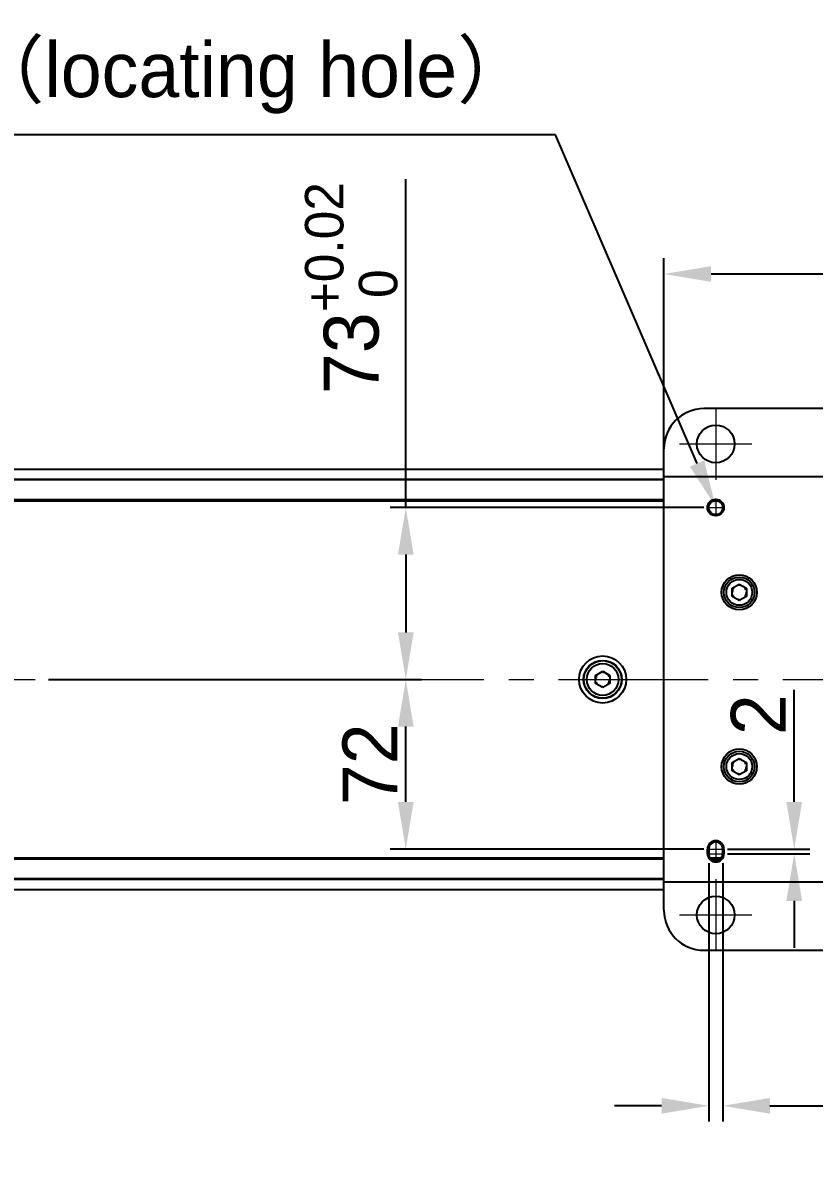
# Model space of a CAD drawing. Header units: millimetres. Extents: x 4061 to 8240, y 107 to 1541.
# Drawn here: x 6854.7 to 6955.5, y 1238 to 1384.2 of the extents above; entities that cross this region are included whole.
import ezdxf
from ezdxf import colors
from ezdxf.entities.mleader import LeaderData, LeaderLine
from ezdxf.math import Vec2, Vec3

# ---------------------------------------------------------------- set-up
doc = ezdxf.new("R2010")
doc.units = ezdxf.units.MM
doc.linetypes.add('CENTER2', pattern=[28.575, 19.05, -3.175, 3.175, -3.175])
doc.layers.add('中心线层', color=7, linetype='CENTER2', lineweight=0)
doc.layers.add('轮廓实线层', color=7, linetype='Continuous', lineweight=30)
doc.layers.add('尺寸标注', color=7, linetype='Continuous')
doc.styles.add('思源黑', font='SourceHanSansCN-Normal.ttf')
doc.dimstyles.new('尺寸标注_3_10比例', dxfattribs={"dimtxt": 7, "dimasz": 6, "dimexe": 2, "dimexo": 1.5, "dimgap": 1, "dimtad": 1, "dimdec": 1, "dimlfac": 3.333333, "dimdsep": 46, "dimtxsty": '思源黑', "dimcen": 0.09, "dimadec": 0, "dimazin": 0, "dimtp": 0.01, "dimtm": 0.01, "dimtfac": 1, "dimtdec": 1, "dimtofl": 0, "dimtmove": 0, "dimatfit": 3, "dimfxl": 0, "dimtolj": 1, "dimarcsym": 0})

# ---------------------------------------------------------------- blocks, each defined once
blk = doc.blocks.new('*D1375')
at = {"layer": 'Defpoints', "color": 0}
for p in [(6936.36, 1352.18), (6936.36, 1326.33), (7023.96, 1326.33)]:
    blk.add_point(p, dxfattribs=at)
at = {"layer": '轮廓实线层', "color": 0, "lineweight": -2}
for p, q in [((6936.36, 1327.83), (6936.36, 1354.18)), ((7023.96, 1327.83), (7023.96, 1354.18)), ((7017.96, 1352.18), (6942.36, 1352.18))]:
    blk.add_line(p, q, dxfattribs=at)
at = {"layer": '轮廓实线层', "color": 0}
for points in [[(6942.36, 1353.18), (6942.36, 1351.18), (6936.36, 1352.18)], [(7017.96, 1351.18), (7017.96, 1353.18), (7023.96, 1352.18)]]:
    blk.add_solid(points, dxfattribs=at)
at = {"layer": '轮廓实线层', "color": 0, "insert": (6980.16, 1356.8), "char_height": 7, "attachment_point": 5, "style": '思源黑'}
blk.add_mtext('\\A1;292', dxfattribs=at)
blk = doc.blocks.new('*D1376')
at = {"layer": 'Defpoints', "color": 0}
for p in [(6942.06, 1278.63), (6943.86, 1278.63), (6943.86, 1246.22)]:
    blk.add_point(p, dxfattribs=at)
at = {"layer": '轮廓实线层', "color": 0, "lineweight": -2}
for p, q in [((6942.06, 1277.13), (6942.06, 1244.22)), ((6943.86, 1277.13), (6943.86, 1244.22)), ((6936.06, 1246.22), (6930.06, 1246.22)), ((6949.86, 1246.22), (7104.71, 1246.22))]:
    blk.add_line(p, q, dxfattribs=at)
at = {"layer": '轮廓实线层', "color": 0}
for points in [[(6936.06, 1245.22), (6936.06, 1247.22), (6942.06, 1246.22)], [(6949.86, 1247.22), (6949.86, 1245.22), (6943.86, 1246.22)]]:
    blk.add_solid(points, dxfattribs=at)
at = {"layer": '轮廓实线层', "color": 0, "insert": (7030.28, 1254.32), "char_height": 7, "attachment_point": 5, "style": '思源黑'}
blk.add_mtext('\\A1;\\A1;6{\\H0.7x;\\S+0.018^  0;}Penetration（locating hole）', dxfattribs=at)
blk = doc.blocks.new('*D1377')
at = {"layer": 'Defpoints', "color": 0}
for p in [(6942.96, 1278.93), (6942.96, 1278.33), (6952.95, 1278.33)]:
    blk.add_point(p, dxfattribs=at)
at = {"layer": '轮廓实线层', "color": 0, "lineweight": -2}
for p, q in [((6952.95, 1284.93), (6952.95, 1299.23)), ((6944.46, 1278.93), (6954.95, 1278.93)), ((6944.46, 1278.33), (6954.95, 1278.33)), ((6952.95, 1272.33), (6952.95, 1266.33))]:
    blk.add_line(p, q, dxfattribs=at)
at = {"layer": '轮廓实线层', "color": 0}
for points in [[(6951.95, 1284.93), (6953.95, 1284.93), (6952.95, 1278.93)], [(6953.95, 1272.33), (6951.95, 1272.33), (6952.95, 1278.33)]]:
    blk.add_solid(points, dxfattribs=at)
at = {"layer": '轮廓实线层', "color": 0, "insert": (6948.38, 1296.04), "char_height": 7, "attachment_point": 5, "rotation": 90, "style": '思源黑'}
blk.add_mtext('\\A1;2', dxfattribs=at)
blk = doc.blocks.new('*D1378')
at = {"layer": 'Defpoints', "color": 0}
for p in [(6856.49, 1300.53), (6903.48, 1300.53), (6942.96, 1278.93)]:
    blk.add_point(p, dxfattribs=at)
at = {"layer": '轮廓实线层', "color": 0, "lineweight": -2}
for p, q in [((6857.99, 1300.53), (6905.48, 1300.53)), ((6903.48, 1284.93), (6903.48, 1294.53)), ((6941.46, 1278.93), (6901.48, 1278.93))]:
    blk.add_line(p, q, dxfattribs=at)
at = {"layer": '轮廓实线层', "color": 0}
for points in [[(6904.48, 1294.53), (6902.48, 1294.53), (6903.48, 1300.53)], [(6902.48, 1284.93), (6904.48, 1284.93), (6903.48, 1278.93)]]:
    blk.add_solid(points, dxfattribs=at)
at = {"layer": '轮廓实线层', "color": 0, "insert": (6898.92, 1289.73), "char_height": 7, "attachment_point": 5, "rotation": 90, "style": '思源黑'}
blk.add_mtext('\\A1;72', dxfattribs=at)
blk = doc.blocks.new('*D1379')
at = {"layer": 'Defpoints', "color": 0}
for p in [(6942.96, 1322.43), (6856.49, 1300.53), (6903.48, 1300.53)]:
    blk.add_point(p, dxfattribs=at)
at = {"layer": '轮廓实线层', "color": 0, "lineweight": -2}
for p, q in [((6903.48, 1322.43), (6903.48, 1364.26)), ((6941.46, 1322.43), (6901.48, 1322.43)), ((6903.48, 1316.43), (6903.48, 1306.53)), ((6857.99, 1300.53), (6905.48, 1300.53))]:
    blk.add_line(p, q, dxfattribs=at)
at = {"layer": '轮廓实线层', "color": 0}
for points in [[(6904.48, 1316.43), (6902.48, 1316.43), (6903.48, 1322.43)], [(6902.48, 1306.53), (6904.48, 1306.53), (6903.48, 1300.53)]]:
    blk.add_solid(points, dxfattribs=at)
at = {"layer": '轮廓实线层', "color": 0, "insert": (6896.52, 1350.39), "char_height": 7, "attachment_point": 5, "rotation": 90, "style": '思源黑'}
blk.add_mtext('\\A1;73{\\A1;{\\H0.7x;\\S+0.02^  0;}}', dxfattribs=at)

msp = doc.modelspace()

# ---------------------------------------------------------------- linework, layer by layer
for p, q in [((7020.955, 1335.03), (6941.455, 1335.03)), ((6936.355, 1271.13), (6936.355, 1329.93)), ((6936.355, 1327.271), (6784.405, 1327.271)), ((6784.405, 1326.032), (6936.355, 1326.032)), ((6936.355, 1325.944), (6784.405, 1325.944)), ((7023.955, 1326.33), (6936.355, 1326.33)), ((6782.905, 1323.278), (6936.355, 1323.278)), ((6936.355, 1323.431), (6784.405, 1323.431)), ((6942.696, 1323.278), (6943.218, 1323.278)), ((6945.055, 1312.15), (6945.955, 1312.669)), ((6945.955, 1312.669), (6946.855, 1312.15)), ((6945.055, 1311.111), (6945.055, 1312.15)), ((6945.955, 1310.591), (6945.055, 1311.111)), ((6946.855, 1311.111), (6945.955, 1310.591)), ((6946.855, 1312.15), (6946.855, 1311.111)), ((6927.655, 1301.05), (6928.555, 1301.569)), ((6927.655, 1300.011), (6927.655, 1301.05)), ((6928.555, 1301.569), (6929.455, 1301.05)), ((6929.455, 1301.05), (6929.455, 1300.011)), ((6928.555, 1299.491), (6927.655, 1300.011)), ((6929.455, 1300.011), (6928.555, 1299.491)), ((6945.055, 1289.95), (6945.955, 1290.469)), ((6945.955, 1290.469), (6946.855, 1289.95)), ((6945.055, 1288.911), (6945.055, 1289.95)), ((6945.955, 1288.391), (6945.055, 1288.911)), ((6946.855, 1288.911), (6945.955, 1288.391)), ((6946.855, 1289.95), (6946.855, 1288.911)), ((6941.905, 1278.33), (6941.905, 1278.93)), ((6942.055, 1278.93), (6942.055, 1278.33)), ((6943.855, 1278.33), (6943.855, 1278.93)), ((6944.005, 1278.93), (6944.005, 1278.33)), ((6936.355, 1277.782), (6782.905, 1277.782)), ((6936.355, 1277.629), (6784.405, 1277.629)), ((6943.651, 1277.782), (6942.261, 1277.782)), ((6943.495, 1277.629), (6942.415, 1277.629)), ((6936.355, 1275.116), (6784.405, 1275.116)), ((6936.355, 1275.029), (6784.405, 1275.029)), ((6936.355, 1274.73), (7023.955, 1274.73)), ((6784.405, 1273.79), (6936.355, 1273.79)), ((6941.455, 1266.03), (7020.955, 1266.03))]:
    msp.add_line(p, q)
for centre, radius in [((6942.955, 1330.53), 2.4), ((6942.955, 1322.43), 1.05), ((6942.955, 1322.43), 0.9), ((6945.955, 1311.63), 2.25), ((6945.955, 1311.63), 1.95), ((6945.955, 1311.63), 1.65), ((6928.555, 1300.53), 3), ((6928.555, 1300.53), 2.43), ((6928.555, 1300.53), 2.4), ((6928.555, 1300.53), 2.025), ((6945.955, 1289.43), 2.25), ((6945.955, 1289.43), 1.95), ((6945.955, 1289.43), 1.65), ((6942.955, 1270.53), 2.4)]:
    msp.add_circle(centre, radius)
for centre, radius, start, end in [((6941.455, 1329.93), 5.1, 90, 180), ((6945.955, 1311.63), 0.9, 69.9997, 90), ((6945.955, 1311.63), 0.9, 19.99763, 60), ((6945.955, 1311.63), 0.9, 139.99763, 180), ((6945.955, 1311.63), 0.9, 199.99763, 240), ((6945.955, 1311.63), 0.9, 249.9997, 270), ((6945.955, 1311.63), 0.9, 319.99763, 0), ((6928.555, 1300.53), 0.9, 139.99763, 180), ((6928.555, 1300.53), 0.9, 69.9997, 90), ((6928.555, 1300.53), 0.9, 19.99763, 60), ((6928.555, 1300.53), 0.9, 199.99763, 240), ((6928.555, 1300.53), 0.9, 249.9997, 270), ((6928.555, 1300.53), 0.9, 319.99763, 0), ((6945.955, 1289.43), 0.9, 69.9997, 90), ((6945.955, 1289.43), 0.9, 139.99763, 180), ((6945.955, 1289.43), 0.9, 199.99763, 240), ((6945.955, 1289.43), 0.9, 19.99763, 60), ((6945.955, 1289.43), 0.9, 319.99763, 0), ((6945.955, 1289.43), 0.9, 249.9997, 270), ((6942.955, 1278.93), 1.05, 0, 180), ((6942.955, 1278.93), 0.9, 0, 180), ((6942.955, 1278.33), 1.05, 180, 0), ((6942.955, 1278.33), 0.9, 180, 0), ((6941.455, 1271.13), 5.1, 180, 270)]:
    msp.add_arc(centre, radius, start, end)
at = {"layer": '中心线层'}
for p, q in [((6942.955, 1335.093), (6942.955, 1325.967)), ((6938.349, 1330.53), (6947.562, 1330.53)), ((6942.955, 1323.234), (6942.955, 1321.626)), ((6942.147, 1322.43), (6943.763, 1322.43)), ((6665.771, 1300.53), (7047.216, 1300.53)), ((6942.147, 1278.93), (6943.763, 1278.93)), ((6942.955, 1279.734), (6942.955, 1278.126)), ((6942.955, 1279.134), (6942.955, 1277.526)), ((6942.147, 1278.33), (6943.763, 1278.33)), ((6942.955, 1275.093), (6942.955, 1265.967)), ((6938.349, 1270.53), (6947.562, 1270.53))]:
    msp.add_line(p, q, dxfattribs=at)

# ---------------------------------------------------------------- dimensions: what is measured, and where the dimension line sits
at = {"layer": '轮廓实线层'}
dim = msp.add_linear_dim(base=(6903.479, 1300.53), p1=(6942.955, 1322.43), p2=(6856.493, 1300.53), angle=90, text='<>{\\A1;{\\H0.7x;\\S+0.02^  0;}}', dimstyle='尺寸标注_3_10比例', dxfattribs=at)
dim.commit()
dim.dimension.update_dxf_attribs({"geometry": '*D1379', "text_midpoint": (6903.479, 1350.387), "dimtype": 160})
dim = msp.add_linear_dim(base=(6936.355, 1352.179), p1=(7023.955, 1326.33), p2=(6936.355, 1326.33), dimstyle='尺寸标注_3_10比例', dxfattribs=at)
dim.commit()
dim.dimension.update_dxf_attribs({"geometry": '*D1375', "text_midpoint": (6980.155, 1356.805)})
dim = msp.add_linear_dim(base=(6903.479, 1300.53), p1=(6942.955, 1278.93), p2=(6856.493, 1300.53), angle=90, dimstyle='尺寸标注_3_10比例', dxfattribs=at)
dim.commit()
dim.dimension.update_dxf_attribs({"geometry": '*D1378', "text_midpoint": (6898.916, 1289.73)})
dim = msp.add_linear_dim(base=(6952.947, 1278.33), p1=(6942.955, 1278.93), p2=(6942.955, 1278.33), angle=90, dimstyle='尺寸标注_3_10比例', dxfattribs=at)
dim.commit()
dim.dimension.update_dxf_attribs({"geometry": '*D1377', "text_midpoint": (6952.947, 1296.041), "dimtype": 160})
dim = msp.add_linear_dim(base=(6943.855, 1246.225), p1=(6942.055, 1278.63), p2=(6943.855, 1278.63), text='\\A1;<>{\\H0.7x;\\S+0.018^  0;}Penetration（locating hole）', dimstyle='尺寸标注_3_10比例', override={"dimtxsty": '思源黑'}, dxfattribs=at)
dim.commit()
dim.dimension.update_dxf_attribs({"geometry": '*D1376', "text_midpoint": (7030.284, 1254.318)})

# ---------------------------------------------------------------- leaders
at = {"layer": '尺寸标注'}
ml = msp.add_multileader_mtext('Standard', dxfattribs=at)
ml.set_content('{\\A1;\\C256;φ6 {\\H0.7x;\\S+0.018^  0;}Penetration（locating hole）}', style='思源黑')
ml.set_leader_properties()
ml.build(insert=Vec2(0, 0))
ml.multileader.update_dxf_attribs({"text_left_attachment_type": 5, "text_right_attachment_type": 5, "dogleg_length": 1, "arrow_head_size": 6})
ctx = ml.context
ctx.base_point, ctx.char_height, ctx.arrow_head_size, ctx.plane_origin = Vec3(6761.375, 1369.904), 7, 6, Vec3(6942.949, 1322.52)
ctx.left_attachment, ctx.right_attachment, ctx.text_align_type = 5, 5, 2
notes = []
notes.append((ctx, [(0, (1, 1, 0), (6922.568, 1369.904), (-1, 0), 1, [(0, [(6942.949, 1322.52)], 0, [])])]))
ctx.mtext.insert, ctx.mtext.alignment, ctx.mtext.flow_direction = Vec3(6919.568, 1384.091), 3, 5
for ctx, leaders in notes:
    for number, flags, end, landing, length, lines in leaders:
        leader = LeaderData()
        leader.index, (leader.has_last_leader_line, leader.has_dogleg_vector, leader.attachment_direction) = number, flags
        leader.last_leader_point, leader.dogleg_vector, leader.dogleg_length = Vec3(end), Vec3(landing), length
        for number, points, colour, breaks in lines:
            line = LeaderLine()
            line.index, line.vertices, line.color, line.breaks = number, Vec3.list(points), colors.encode_raw_color(colour), breaks
            leader.lines.append(line)
        ctx.leaders.append(leader)

doc.saveas('drawing.dxf')
